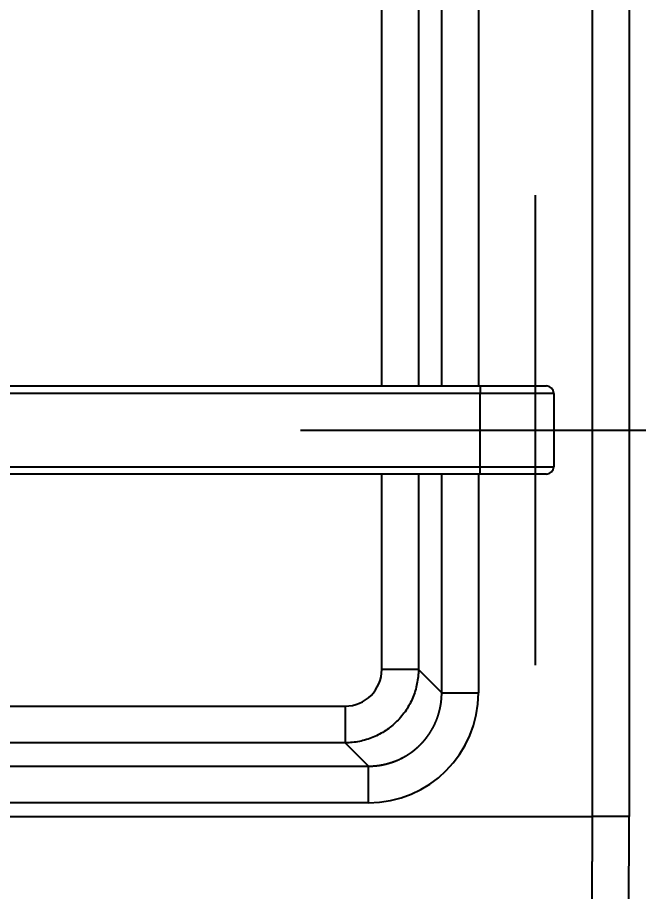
# Model space of a CAD drawing. Header units: millimetres. Extents: x 6110 to 6704, y -2661 to -1821.
# Drawn here: x 6311.13 to 6332.27, y -2357.44 to -2327.69 of the extents above; entities that cross this region are included whole.
import ezdxf

# ---------------------------------------------------------------- set-up
doc = ezdxf.new("R2010")
doc.units = ezdxf.units.MM
doc.header["$LTSCALE"] = 0.1
doc.linetypes.add('HIDDEN2', pattern=[4.7625, 3.175, -1.5875])
doc.layers.add('1', color=4, linetype='HIDDEN2', lineweight=13)
doc.layers.add('DIM', color=3, linetype='Continuous', lineweight=9)
doc.styles.get("Standard").update_dxf_attribs({"font": 'arial.ttf'})
doc.dimstyles.new('ISO-25', dxfattribs={"dimtxt": 2.5, "dimasz": 2.5, "dimexe": 1.25, "dimexo": 0.625, "dimtad": 1, "dimlfac": 5, "dimtxsty": 'Standard', "dimcen": 2.5, "dimadec": 0, "dimazin": 0, "dimtfac": 1, "dimtmove": 0, "dimatfit": 3, "dimfxl": 0, "dimarcsym": 0})

# ---------------------------------------------------------------- blocks, each defined once
blk = doc.blocks.new('*D85')
at = {"layer": 'Defpoints', "color": 0}
for p in [(6324.46, -2027.378), (6392.692, -2027.378), (6311.704, -2532.542)]:
    blk.add_point(p, dxfattribs=at)
at = {"layer": 'DIM', "color": 0, "lineweight": -2}
for p, q in [((6325.085, -2027.378), (6393.942, -2027.378)), ((6392.692, -2527.542), (6392.692, -2032.378)), ((6312.329, -2532.542), (6393.942, -2532.542))]:
    blk.add_line(p, q, dxfattribs=at)
at = {"layer": 'DIM', "color": 0}
for points in [[(6391.858, -2032.378), (6393.525, -2032.378), (6392.692, -2027.378)], [(6391.858, -2527.542), (6393.525, -2527.542), (6392.692, -2532.542)]]:
    blk.add_solid(points, dxfattribs=at)
at = {"layer": 'DIM', "color": 0, "insert": (6389.062, -2279.96), "char_height": 5, "attachment_point": 5, "rotation": 90}
blk.add_mtext('2020,7', dxfattribs=at)
blk = doc.blocks.new('*D93')
at = {"layer": 'Defpoints', "color": 0}
for p in [(6325.085, -2027.378), (6402.037, -2595.98), (6423.82, -2595.98)]:
    blk.add_point(p, dxfattribs=at)
at = {"layer": 'DIM', "color": 0, "lineweight": -2}
for p, q in [((6325.71, -2027.378), (6425.07, -2027.378)), ((6423.82, -2032.378), (6423.82, -2590.98)), ((6402.662, -2595.98), (6425.07, -2595.98))]:
    blk.add_line(p, q, dxfattribs=at)
at = {"layer": 'DIM', "color": 0}
for points in [[(6422.987, -2032.378), (6424.654, -2032.378), (6423.82, -2027.378)], [(6422.987, -2590.98), (6424.654, -2590.98), (6423.82, -2595.98)]]:
    blk.add_solid(points, dxfattribs=at)
at = {"layer": 'DIM', "color": 0, "insert": (6420.19, -2311.679), "char_height": 5, "attachment_point": 5, "rotation": 90}
blk.add_mtext('2274,4', dxfattribs=at)

msp = doc.modelspace()

# ---------------------------------------------------------------- hatches: boundary and pattern name
at = {"layer": 'DIM'}
h = msp.add_hatch(dxfattribs=at)
h.set_pattern_fill('ANSI31', color=2)
edge = h.paths.add_edge_path()
edge.add_line((6619.617, -2595.98), (6619.617, -1962.206))
edge.add_line((6634.617, -1966.11), (6619.617, -1966.11))
edge.add_line((6634.617, -2610.98), (6634.617, -1966.11))
edge.add_line((6634.617, -2610.98), (6184.457, -2610.98))
edge.add_line((6619.617, -2595.98), (6184.457, -2595.98))
edge.add_line((6184.457, -2610.98), (6184.457, -2595.98))

# ---------------------------------------------------------------- linework, layer by layer
at = {"layer": '1', "color": 7, "linetype": 'Continuous', "lineweight": -3}
for p, q in [((6330.696, -2354.877), (6330.696, -2226.539)), ((6331.944, -2226.545), (6331.944, -2354.877)), ((6325.569, -2340.23), (6325.569, -2304.539)), ((6326.817, -2304.539), (6326.817, -2340.23)), ((6323.527, -2340.23), (6323.527, -2305.332)), ((6324.776, -2305.332), (6324.776, -2340.23)), ((6328.757, -2349.73), (6328.757, -2333.73)), ((6239.382, -2340.23), (6326.882, -2340.23)), ((6326.882, -2340.23), (6326.882, -2340.48)), ((6326.882, -2340.23), (6329.132, -2340.23)), ((6326.882, -2340.48), (6239.382, -2340.48)), ((6326.882, -2342.98), (6326.882, -2340.48)), ((6329.382, -2340.48), (6326.882, -2340.48)), ((6329.382, -2340.48), (6329.382, -2342.98)), ((6320.757, -2341.73), (6336.757, -2341.73)), ((6239.382, -2342.98), (6326.882, -2342.98)), ((6326.882, -2343.23), (6239.382, -2343.23)), ((6323.527, -2349.879), (6323.527, -2343.23)), ((6324.776, -2343.23), (6324.776, -2349.879)), ((6325.569, -2350.672), (6325.569, -2343.23)), ((6326.817, -2343.23), (6326.817, -2350.672)), ((6326.882, -2342.98), (6329.382, -2342.98)), ((6326.882, -2343.23), (6326.882, -2342.98)), ((6329.132, -2343.23), (6326.882, -2343.23)), ((6324.776, -2349.879), (6323.527, -2349.879)), ((6324.776, -2349.879), (6325.569, -2350.672)), ((6325.569, -2350.672), (6326.817, -2350.672)), ((6243.986, -2351.127), (6322.279, -2351.127)), ((6322.279, -2351.127), (6322.279, -2352.375)), ((6322.279, -2352.375), (6243.986, -2352.375)), ((6323.072, -2353.168), (6322.279, -2352.375)), ((6243.193, -2353.168), (6323.072, -2353.168)), ((6323.072, -2354.417), (6323.072, -2353.168)), ((6323.072, -2354.417), (6243.193, -2354.417)), ((6235.569, -2354.877), (6330.696, -2354.877)), ((6331.944, -2354.877), (6330.696, -2354.877))]:
    msp.add_line(p, q, dxfattribs=at)
for centre, start, end in [((6329.132, -2340.48), 0, 90), ((6329.132, -2342.98), 270, 0)]:
    msp.add_arc(centre, 0.25, start, end, dxfattribs=at)
for centre, major_axis, ratio, start_param, end_param in [((6322.276, -2349.875), (-0.886, 0.886), 0.997265, 2.357564, 3.925621), ((6323.062, -2350.662), (-2.659, 2.659), 0.997265, 2.357564, 3.925621), ((6329.914, -2354.877), (0, 38.75), 0.052408, 4.402686, 4.712389)]:
    msp.add_ellipse(centre, major_axis=major_axis, ratio=ratio, start_param=start_param, end_param=end_param, dxfattribs=at)
for points, knots in [([(6324.776, -2349.879), (6324.776, -2349.961), (6324.771, -2350.042), (6324.755, -2350.205), (6324.743, -2350.286), (6324.711, -2350.446), (6324.691, -2350.525), (6324.644, -2350.681), (6324.616, -2350.758), (6324.553, -2350.909), (6324.518, -2350.983), (6324.441, -2351.127), (6324.399, -2351.197), (6324.308, -2351.333), (6324.211, -2351.464), (6324.046, -2351.646), (6323.864, -2351.811), (6323.733, -2351.908), (6323.597, -2351.999), (6323.527, -2352.041), (6323.383, -2352.118), (6323.309, -2352.153), (6323.158, -2352.216), (6323.082, -2352.243), (6322.925, -2352.291), (6322.846, -2352.311), (6322.686, -2352.343), (6322.605, -2352.355), (6322.442, -2352.371), (6322.361, -2352.375), (6322.279, -2352.375)], [0, 0, 0, 0, 0.0625, 0.0625, 0.125, 0.125, 0.1875, 0.1875, 0.25, 0.25, 0.3125, 0.3125, 0.375, 0.375, 0.4375, 0.5, 0.5625, 0.625, 0.625, 0.6875, 0.6875, 0.75, 0.75, 0.8125, 0.8125, 0.875, 0.875, 0.9375, 0.9375, 1, 1, 1, 1]), ([(6323.072, -2353.168), (6323.076, -2353.168), (6323.085, -2353.168), (6323.098, -2353.168), (6323.111, -2353.168), (6323.123, -2353.168), (6323.136, -2353.168), (6323.149, -2353.167), (6323.162, -2353.167), (6323.175, -2353.166), (6323.188, -2353.166), (6323.2, -2353.165), (6323.213, -2353.165), (6323.226, -2353.164), (6323.239, -2353.163), (6323.251, -2353.162), (6323.264, -2353.161), (6323.277, -2353.16), (6323.289, -2353.159), (6323.302, -2353.158), (6323.315, -2353.157), (6323.327, -2353.156), (6323.34, -2353.154), (6323.353, -2353.153), (6323.365, -2353.152), (6323.378, -2353.15), (6323.39, -2353.149), (6323.403, -2353.147), (6323.415, -2353.145), (6323.428, -2353.143), (6323.44, -2353.142), (6323.453, -2353.14), (6323.465, -2353.138), (6323.478, -2353.136), (6323.49, -2353.134), (6323.503, -2353.132), (6323.515, -2353.13), (6323.527, -2353.127), (6323.54, -2353.125), (6323.552, -2353.123), (6323.564, -2353.12), (6323.577, -2353.118), (6323.589, -2353.115), (6323.601, -2353.113), (6323.613, -2353.11), (6323.626, -2353.107), (6323.638, -2353.104), (6323.65, -2353.102), (6323.662, -2353.099), (6323.674, -2353.096), (6323.686, -2353.093), (6323.698, -2353.09), (6323.71, -2353.087), (6323.722, -2353.083), (6323.734, -2353.08), (6323.746, -2353.077), (6323.758, -2353.073), (6323.77, -2353.07), (6323.782, -2353.067), (6323.794, -2353.063), (6323.806, -2353.059), (6323.818, -2353.056), (6323.829, -2353.052), (6323.841, -2353.048), (6323.853, -2353.045), (6323.865, -2353.041), (6323.876, -2353.037), (6323.888, -2353.033), (6323.9, -2353.029), (6323.911, -2353.025), (6323.923, -2353.021), (6323.934, -2353.016), (6323.946, -2353.012), (6323.957, -2353.008), (6323.969, -2353.004), (6323.98, -2352.999), (6323.992, -2352.995), (6324.003, -2352.99), (6324.014, -2352.986), (6324.026, -2352.981), (6324.037, -2352.976), (6324.048, -2352.972), (6324.059, -2352.967), (6324.07, -2352.962), (6324.082, -2352.957), (6324.093, -2352.952), (6324.104, -2352.947), (6324.115, -2352.942), (6324.126, -2352.937), (6324.137, -2352.932), (6324.148, -2352.927), (6324.159, -2352.922), (6324.17, -2352.916), (6324.18, -2352.911), (6324.191, -2352.906), (6324.202, -2352.9), (6324.213, -2352.895), (6324.224, -2352.889), (6324.234, -2352.884), (6324.245, -2352.878), (6324.256, -2352.872), (6324.266, -2352.867), (6324.277, -2352.861), (6324.287, -2352.855), (6324.298, -2352.849), (6324.308, -2352.843), (6324.319, -2352.837), (6324.329, -2352.831), (6324.339, -2352.825), (6324.35, -2352.819), (6324.36, -2352.813), (6324.37, -2352.807), (6324.38, -2352.801), (6324.39, -2352.795), (6324.4, -2352.788), (6324.411, -2352.782), (6324.421, -2352.776), (6324.431, -2352.769), (6324.441, -2352.763), (6324.45, -2352.756), (6324.46, -2352.75), (6324.47, -2352.743), (6324.48, -2352.736), (6324.49, -2352.73), (6324.499, -2352.723), (6324.509, -2352.716), (6324.519, -2352.709), (6324.528, -2352.703), (6324.538, -2352.696), (6324.548, -2352.689), (6324.557, -2352.682), (6324.567, -2352.675), (6324.576, -2352.668), (6324.585, -2352.661), (6324.595, -2352.653), (6324.604, -2352.646), (6324.613, -2352.639), (6324.622, -2352.632), (6324.632, -2352.625), (6324.641, -2352.617), (6324.65, -2352.61), (6324.659, -2352.603), (6324.668, -2352.595), (6324.677, -2352.588), (6324.686, -2352.58), (6324.695, -2352.573), (6324.703, -2352.565), (6324.712, -2352.557), (6324.721, -2352.55), (6324.73, -2352.542), (6324.738, -2352.534), (6324.747, -2352.527), (6324.756, -2352.519), (6324.764, -2352.511), (6324.773, -2352.503), (6324.781, -2352.495), (6324.79, -2352.487), (6324.798, -2352.479), (6324.806, -2352.471), (6324.815, -2352.463), (6324.823, -2352.455), (6324.831, -2352.447), (6324.842, -2352.437), (6324.855, -2352.424), (6324.87, -2352.408), (6324.885, -2352.392), (6324.9, -2352.376), (6324.915, -2352.36), (6324.93, -2352.344), (6324.944, -2352.327), (6324.959, -2352.311), (6324.973, -2352.294), (6324.987, -2352.277), (6325.002, -2352.26), (6325.016, -2352.243), (6325.029, -2352.226), (6325.043, -2352.208), (6325.057, -2352.191), (6325.07, -2352.173), (6325.083, -2352.155), (6325.097, -2352.137), (6325.11, -2352.119), (6325.122, -2352.1), (6325.135, -2352.082), (6325.148, -2352.063), (6325.16, -2352.045), (6325.172, -2352.026), (6325.184, -2352.007), (6325.196, -2351.988), (6325.208, -2351.968), (6325.22, -2351.949), (6325.231, -2351.929), (6325.243, -2351.91), (6325.254, -2351.89), (6325.265, -2351.87), (6325.276, -2351.85), (6325.286, -2351.83), (6325.297, -2351.81), (6325.307, -2351.789), (6325.317, -2351.769), (6325.327, -2351.748), (6325.337, -2351.727), (6325.346, -2351.706), (6325.356, -2351.685), (6325.365, -2351.664), (6325.374, -2351.643), (6325.383, -2351.622), (6325.391, -2351.6), (6325.4, -2351.578), (6325.408, -2351.557), (6325.416, -2351.535), (6325.424, -2351.513), (6325.432, -2351.491), (6325.439, -2351.469), (6325.447, -2351.447), (6325.454, -2351.425), (6325.461, -2351.402), (6325.467, -2351.38), (6325.474, -2351.357), (6325.48, -2351.335), (6325.486, -2351.312), (6325.492, -2351.289), (6325.498, -2351.266), (6325.503, -2351.243), (6325.509, -2351.22), (6325.514, -2351.197), (6325.519, -2351.174), (6325.523, -2351.15), (6325.528, -2351.127), (6325.532, -2351.104), (6325.536, -2351.08), (6325.539, -2351.057), (6325.543, -2351.033), (6325.546, -2351.009), (6325.549, -2350.985), (6325.552, -2350.962), (6325.555, -2350.938), (6325.557, -2350.914), (6325.559, -2350.89), (6325.561, -2350.866), (6325.563, -2350.842), (6325.565, -2350.818), (6325.566, -2350.793), (6325.567, -2350.769), (6325.568, -2350.745), (6325.568, -2350.721), (6325.569, -2350.696), (6325.569, -2350.68), (6325.569, -2350.672)], [0, 0, 0, 0, 0.00328, 0.006559, 0.009834, 0.013108, 0.01638, 0.019649, 0.022916, 0.026181, 0.029444, 0.032704, 0.035962, 0.039218, 0.042472, 0.045724, 0.048973, 0.05222, 0.055465, 0.058708, 0.061948, 0.065187, 0.068423, 0.071656, 0.074888, 0.078118, 0.081345, 0.08457, 0.087793, 0.091013, 0.094232, 0.097448, 0.100662, 0.103874, 0.107084, 0.110291, 0.113496, 0.116699, 0.1199, 0.123099, 0.126295, 0.12949, 0.132682, 0.135871, 0.139059, 0.142245, 0.145428, 0.148609, 0.151788, 0.154965, 0.158139, 0.161311, 0.164482, 0.16765, 0.170815, 0.173979, 0.17714, 0.180299, 0.183456, 0.186611, 0.189764, 0.192914, 0.196063, 0.199209, 0.202353, 0.205495, 0.208634, 0.211771, 0.214907, 0.21804, 0.221171, 0.224299, 0.227426, 0.23055, 0.233672, 0.236792, 0.23991, 0.243026, 0.246139, 0.249251, 0.25236, 0.255467, 0.258571, 0.261674, 0.264775, 0.267873, 0.270969, 0.274063, 0.277155, 0.280244, 0.283332, 0.286417, 0.2895, 0.292581, 0.29566, 0.298737, 0.301812, 0.304884, 0.307954, 0.311022, 0.314088, 0.317152, 0.320213, 0.323273, 0.32633, 0.329385, 0.332438, 0.335489, 0.338538, 0.341585, 0.344629, 0.347671, 0.350711, 0.353749, 0.356785, 0.359819, 0.36285, 0.36588, 0.368907, 0.371932, 0.374955, 0.377976, 0.380995, 0.384011, 0.387026, 0.390038, 0.393048, 0.396056, 0.399062, 0.402066, 0.405068, 0.408067, 0.411065, 0.41406, 0.417053, 0.420044, 0.423033, 0.42602, 0.429004, 0.431987, 0.434967, 0.437946, 0.440922, 0.443896, 0.446868, 0.449837, 0.452805, 0.455771, 0.458734, 0.461695, 0.464655, 0.467612, 0.470567, 0.47352, 0.47647, 0.479419, 0.482366, 0.48531, 0.488252, 0.491193, 0.494131, 0.497067, 0.500001, 0.505559, 0.511126, 0.5167, 0.522281, 0.52787, 0.533467, 0.539071, 0.544683, 0.550302, 0.555929, 0.561564, 0.567206, 0.572856, 0.578513, 0.584178, 0.589851, 0.595532, 0.60122, 0.606915, 0.612618, 0.618329, 0.624048, 0.629774, 0.635508, 0.64125, 0.646999, 0.652756, 0.658521, 0.664294, 0.670074, 0.675862, 0.681657, 0.687461, 0.693272, 0.69909, 0.704917, 0.710751, 0.716593, 0.722443, 0.728301, 0.734166, 0.740039, 0.74592, 0.751808, 0.757705, 0.763609, 0.769521, 0.775441, 0.781368, 0.787304, 0.793247, 0.799198, 0.805157, 0.811124, 0.817098, 0.823081, 0.829071, 0.835069, 0.841075, 0.847089, 0.85311, 0.85914, 0.865177, 0.871222, 0.877275, 0.883336, 0.889405, 0.895482, 0.901567, 0.90766, 0.91376, 0.919868, 0.925985, 0.932109, 0.938241, 0.944381, 0.950529, 0.956685, 0.962849, 0.969021, 0.975201, 0.981389, 0.987585, 0.993788, 1, 1, 1, 1]), ([(6330.6, -2366.306), (6330.6, -2366.29), (6330.6, -2366.258), (6330.601, -2366.211), (6330.602, -2366.163), (6330.603, -2366.116), (6330.604, -2366.068), (6330.604, -2366.021), (6330.605, -2365.973), (6330.606, -2365.926), (6330.607, -2365.878), (6330.608, -2365.83), (6330.608, -2365.783), (6330.609, -2365.735), (6330.61, -2365.688), (6330.611, -2365.64), (6330.612, -2365.592), (6330.612, -2365.545), (6330.613, -2365.497), (6330.614, -2365.449), (6330.615, -2365.401), (6330.615, -2365.354), (6330.616, -2365.306), (6330.617, -2365.258), (6330.618, -2365.21), (6330.618, -2365.162), (6330.619, -2365.114), (6330.62, -2365.067), (6330.621, -2365.019), (6330.621, -2364.971), (6330.622, -2364.923), (6330.623, -2364.875), (6330.623, -2364.827), (6330.624, -2364.779), (6330.625, -2364.731), (6330.626, -2364.683), (6330.626, -2364.635), (6330.627, -2364.587), (6330.628, -2364.539), (6330.628, -2364.491), (6330.629, -2364.443), (6330.63, -2364.395), (6330.63, -2364.347), (6330.631, -2364.299), (6330.632, -2364.251), (6330.632, -2364.203), (6330.633, -2364.155), (6330.634, -2364.107), (6330.634, -2364.058), (6330.635, -2364.01), (6330.636, -2363.962), (6330.636, -2363.914), (6330.637, -2363.866), (6330.638, -2363.818), (6330.638, -2363.769), (6330.639, -2363.721), (6330.64, -2363.673), (6330.64, -2363.625), (6330.641, -2363.576), (6330.641, -2363.528), (6330.642, -2363.48), (6330.643, -2363.432), (6330.643, -2363.383), (6330.644, -2363.335), (6330.644, -2363.287), (6330.645, -2363.238), (6330.646, -2363.19), (6330.646, -2363.141), (6330.647, -2363.093), (6330.647, -2363.045), (6330.648, -2362.996), (6330.649, -2362.948), (6330.649, -2362.899), (6330.65, -2362.851), (6330.65, -2362.803), (6330.651, -2362.754), (6330.651, -2362.706), (6330.652, -2362.657), (6330.653, -2362.609), (6330.653, -2362.56), (6330.654, -2362.512), (6330.654, -2362.463), (6330.655, -2362.415), (6330.655, -2362.366), (6330.656, -2362.318), (6330.656, -2362.269), (6330.657, -2362.22), (6330.657, -2362.172), (6330.658, -2362.123), (6330.658, -2362.075), (6330.659, -2362.026), (6330.659, -2361.977), (6330.66, -2361.929), (6330.66, -2361.88), (6330.661, -2361.832), (6330.661, -2361.783), (6330.662, -2361.734), (6330.662, -2361.686), (6330.663, -2361.637), (6330.663, -2361.588), (6330.664, -2361.54), (6330.664, -2361.491), (6330.665, -2361.442), (6330.665, -2361.393), (6330.666, -2361.345), (6330.666, -2361.296), (6330.667, -2361.247), (6330.667, -2361.198), (6330.668, -2361.15), (6330.668, -2361.101), (6330.668, -2361.052), (6330.669, -2361.003), (6330.669, -2360.955), (6330.67, -2360.906), (6330.67, -2360.857), (6330.671, -2360.808), (6330.671, -2360.759), (6330.671, -2360.711), (6330.672, -2360.662), (6330.672, -2360.613), (6330.673, -2360.564), (6330.673, -2360.515), (6330.673, -2360.466), (6330.674, -2360.417), (6330.674, -2360.369), (6330.675, -2360.32), (6330.675, -2360.271), (6330.675, -2360.222), (6330.676, -2360.173), (6330.676, -2360.124), (6330.677, -2360.075), (6330.677, -2360.026), (6330.677, -2359.977), (6330.678, -2359.929), (6330.678, -2359.88), (6330.678, -2359.831), (6330.679, -2359.782), (6330.679, -2359.733), (6330.679, -2359.684), (6330.68, -2359.635), (6330.68, -2359.586), (6330.68, -2359.537), (6330.681, -2359.488), (6330.681, -2359.439), (6330.681, -2359.39), (6330.682, -2359.341), (6330.682, -2359.292), (6330.682, -2359.243), (6330.683, -2359.194), (6330.683, -2359.145), (6330.683, -2359.096), (6330.684, -2359.047), (6330.684, -2358.998), (6330.684, -2358.949), (6330.684, -2358.9), (6330.685, -2358.851), (6330.685, -2358.802), (6330.685, -2358.753), (6330.686, -2358.704), (6330.686, -2358.655), (6330.686, -2358.606), (6330.686, -2358.557), (6330.687, -2358.508), (6330.687, -2358.459), (6330.687, -2358.41), (6330.687, -2358.361), (6330.688, -2358.312), (6330.688, -2358.263), (6330.688, -2358.214), (6330.688, -2358.165), (6330.689, -2358.115), (6330.689, -2358.066), (6330.689, -2358.017), (6330.689, -2357.968), (6330.689, -2357.919), (6330.69, -2357.87), (6330.69, -2357.821), (6330.69, -2357.772), (6330.69, -2357.723), (6330.691, -2357.674), (6330.691, -2357.625), (6330.691, -2357.576), (6330.691, -2357.527), (6330.691, -2357.478), (6330.691, -2357.428), (6330.692, -2357.379), (6330.692, -2357.33), (6330.692, -2357.281), (6330.692, -2357.232), (6330.692, -2357.183), (6330.693, -2357.134), (6330.693, -2357.085), (6330.693, -2357.036), (6330.693, -2356.987), (6330.693, -2356.938), (6330.693, -2356.888), (6330.693, -2356.839), (6330.694, -2356.79), (6330.694, -2356.741), (6330.694, -2356.692), (6330.694, -2356.643), (6330.694, -2356.594), (6330.694, -2356.545), (6330.694, -2356.496), (6330.694, -2356.447), (6330.695, -2356.398), (6330.695, -2356.349), (6330.695, -2356.299), (6330.695, -2356.25), (6330.695, -2356.201), (6330.695, -2356.152), (6330.695, -2356.103), (6330.695, -2356.054), (6330.695, -2356.005), (6330.695, -2355.956), (6330.695, -2355.907), (6330.696, -2355.858), (6330.696, -2355.809), (6330.696, -2355.76), (6330.696, -2355.71), (6330.696, -2355.661), (6330.696, -2355.612), (6330.696, -2355.563), (6330.696, -2355.514), (6330.696, -2355.465), (6330.696, -2355.416), (6330.696, -2355.367), (6330.696, -2355.318), (6330.696, -2355.269), (6330.696, -2355.22), (6330.696, -2355.171), (6330.696, -2355.122), (6330.696, -2355.073), (6330.696, -2355.024), (6330.696, -2354.975), (6330.696, -2354.926), (6330.696, -2354.893), (6330.696, -2354.877)], [0, 0, 0, 0, 0.00429, 0.00858, 0.012869, 0.017158, 0.021447, 0.025735, 0.030023, 0.034311, 0.038598, 0.042886, 0.047173, 0.051459, 0.055746, 0.060032, 0.064317, 0.068603, 0.072888, 0.077173, 0.081457, 0.085742, 0.090026, 0.094309, 0.098593, 0.102876, 0.107158, 0.111441, 0.115723, 0.120005, 0.124287, 0.128568, 0.132849, 0.137129, 0.14141, 0.14569, 0.14997, 0.154249, 0.158529, 0.162807, 0.167086, 0.171364, 0.175642, 0.17992, 0.184198, 0.188475, 0.192752, 0.197028, 0.201304, 0.20558, 0.209856, 0.214131, 0.218406, 0.222681, 0.226956, 0.23123, 0.235504, 0.239777, 0.244051, 0.248324, 0.252596, 0.256869, 0.261141, 0.265413, 0.269684, 0.273955, 0.278226, 0.282497, 0.286767, 0.291037, 0.295307, 0.299576, 0.303846, 0.308114, 0.312383, 0.316651, 0.320919, 0.325187, 0.329454, 0.333721, 0.337988, 0.342255, 0.346521, 0.350787, 0.355052, 0.359318, 0.363583, 0.367847, 0.372112, 0.376376, 0.38064, 0.384903, 0.389166, 0.393429, 0.397692, 0.401954, 0.406216, 0.410478, 0.41474, 0.419001, 0.423262, 0.427522, 0.431783, 0.436043, 0.440302, 0.444562, 0.448821, 0.45308, 0.457338, 0.461596, 0.465854, 0.470112, 0.474369, 0.478626, 0.482883, 0.487139, 0.491396, 0.495651, 0.499907, 0.504162, 0.508417, 0.512672, 0.516926, 0.52118, 0.525434, 0.529688, 0.533941, 0.538194, 0.542446, 0.546699, 0.550951, 0.555203, 0.559454, 0.563705, 0.567956, 0.572207, 0.576457, 0.580707, 0.584956, 0.589206, 0.593455, 0.597704, 0.601952, 0.6062, 0.610448, 0.614696, 0.618943, 0.62319, 0.627437, 0.631683, 0.63593, 0.640175, 0.644421, 0.648666, 0.652911, 0.657156, 0.6614, 0.665644, 0.669888, 0.674132, 0.678375, 0.682618, 0.68686, 0.691103, 0.695345, 0.699586, 0.703828, 0.708069, 0.71231, 0.71655, 0.720791, 0.725031, 0.72927, 0.73351, 0.737749, 0.741988, 0.746226, 0.750464, 0.754702, 0.75894, 0.763177, 0.767414, 0.771651, 0.775887, 0.780124, 0.78436, 0.788595, 0.79283, 0.797065, 0.8013, 0.805534, 0.809769, 0.814002, 0.818236, 0.822469, 0.826702, 0.830935, 0.835167, 0.839399, 0.843631, 0.847862, 0.852093, 0.856324, 0.860555, 0.864785, 0.869015, 0.873245, 0.877474, 0.881703, 0.885932, 0.890161, 0.894389, 0.898617, 0.902845, 0.907072, 0.911299, 0.915526, 0.919752, 0.923979, 0.928204, 0.93243, 0.936655, 0.94088, 0.945105, 0.94933, 0.953554, 0.957778, 0.962001, 0.966224, 0.970447, 0.97467, 0.978892, 0.983115, 0.987336, 0.991558, 0.995779, 1, 1, 1, 1])]:
    msp.add_open_spline(points, degree=3, knots=knots, dxfattribs=at)

# ---------------------------------------------------------------- dimensions: what is measured, and where the dimension line sits
at = {"layer": 'DIM'}
for base, p1, p2, picture, middle in [((6392.692, -2027.378), (6311.704, -2532.542), (6324.46, -2027.378), '*D85', (6389.062, -2279.96)), ((6423.82, -2595.98), (6325.085, -2027.378), (6402.037, -2595.98), '*D93', (6420.19, -2311.679))]:
    dim = msp.add_linear_dim(base=base, p1=p1, p2=p2, angle=90, dimstyle='ISO-25', override={"dimtxt": 5, "dimasz": 5, "dimdec": 1, "dimlfac": 4, "dimadec": 1, "dimtdec": 1, "dimfxl": 1.25, "dimtfill": 1}, dxfattribs=at)
    dim.commit()
    dim.dimension.update_dxf_attribs({"geometry": picture, "text_midpoint": middle})

doc.saveas('drawing.dxf')
